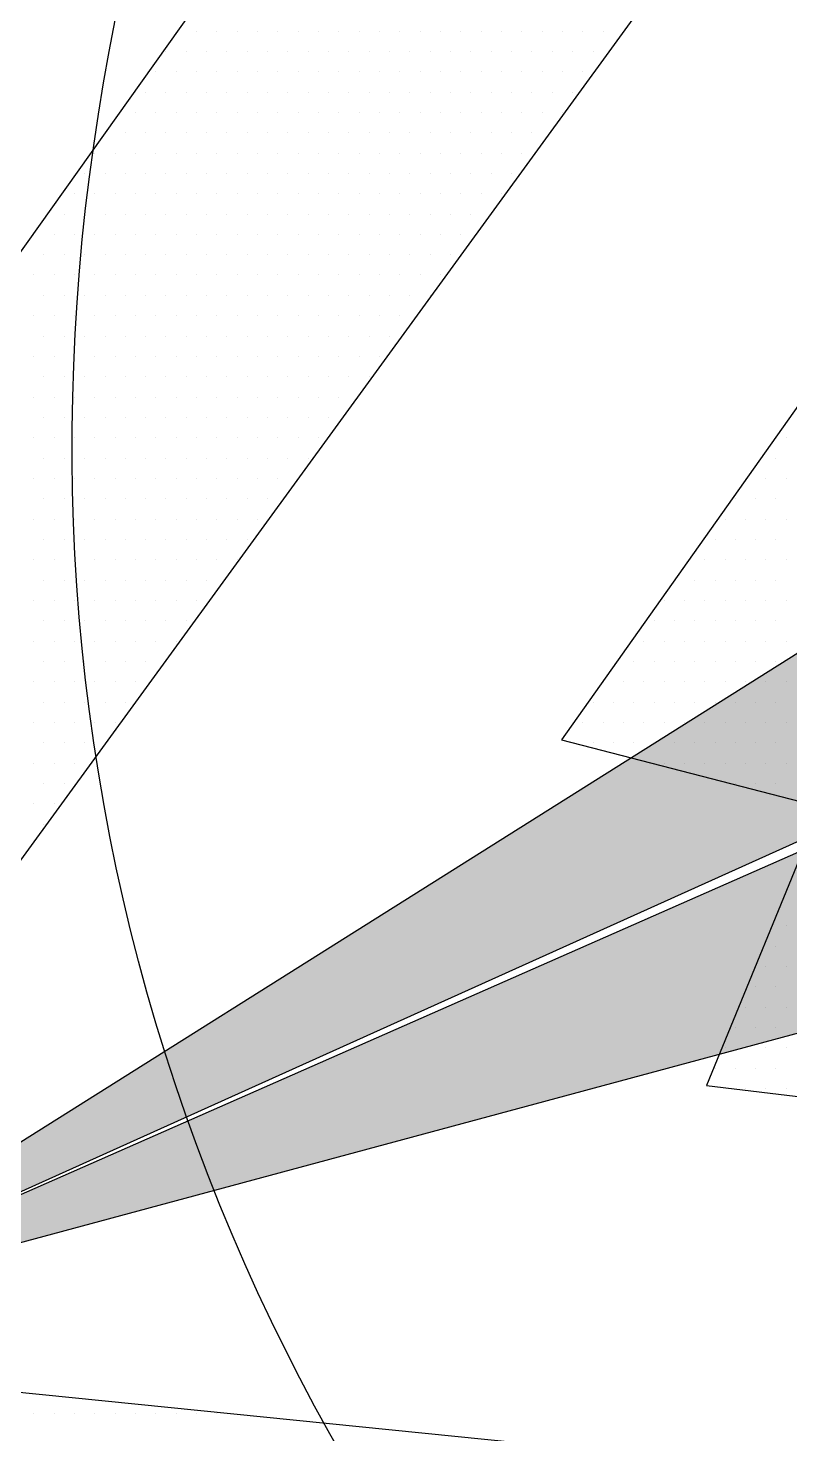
# Paper-space layout 'TOP_A1_00200_01-01-2017_MODELE' of a CAD drawing. Header units: metres. Extents: x 1274 to 2143, y 12 to 312.
# Drawn here: x 1527.444 to 1529.506, y 151.031 to 154.835 of the extents above; entities that cross this region are included whole.
import ezdxf

# ---------------------------------------------------------------- set-up
doc = ezdxf.new("R2010")
doc.units = ezdxf.units.M
doc.header["$LTSCALE"] = 2
doc.set_wipeout_variables(frame=1)
doc.linetypes.add('CACHEX2', pattern=[0.75, 0.5, -0.25])
for name, color, linetype in [('CARTOUCHE', 7, 'Continuous'), ('LOGO', 4, 'Continuous'), ('rosace', 7, 'Continuous')]:
    doc.layers.add(name, color=color, linetype=linetype)

# ---------------------------------------------------------------- blocks, each defined once
blk = doc.blocks.new('A$C715108E3')
at = {"layer": 'LOGO', "color": 131}
for p, q in [((-19.4636, -12.1388), (-19.4636, -12.1388)), ((-19.377, -12.1388), (-19.377, -12.1388)), ((-19.2852, -12.1388), (-19.2852, -12.1388)), ((-19.1939, -12.1388), (-19.1939, -12.1388)), ((-19.1019, -12.1388), (-19.1019, -12.1388)), ((-19.0099, -12.1388), (-19.0099, -12.1388)), ((-18.9186, -12.1388), (-18.9186, -12.1388)), ((-18.8268, -12.1388), (-18.8268, -12.1388)), ((-18.7349, -12.1388), (-18.7349, -12.1388)), ((-18.6429, -12.1388), (-18.6429, -12.1388)), ((-18.5517, -12.1388), (-18.5517, -12.1388)), ((-18.4598, -12.1388), (-18.4598, -12.1388)), ((-18.3678, -12.1388), (-18.3678, -12.1388)), ((-18.2765, -12.1388), (-18.2765, -12.1388)), ((-18.1847, -12.1388), (-18.1847, -12.1388)), ((-18.0929, -12.1388), (-18.0929, -12.1388)), ((-18.0014, -12.1388), (-18.0014, -12.1388)), ((-17.9096, -12.1388), (-17.9096, -12.1388)), ((-17.8176, -12.1388), (-17.8176, -12.1388)), ((-17.7263, -12.1388), (-17.7263, -12.1388)), ((-17.6341, -12.1388), (-17.6341, -12.1388)), ((-17.5422, -12.1388), (-17.5422, -12.1388)), ((-17.4504, -12.1388), (-17.4504, -12.1388)), ((-19.5288, -12.23), (-19.5288, -12.23)), ((-19.5146, -12.23), (-19.5146, -12.23)), ((-19.4228, -12.23), (-19.4228, -12.23)), ((-19.3317, -12.23), (-19.3317, -12.23)), ((-19.2397, -12.23), (-19.2397, -12.23)), ((-19.1476, -12.23), (-19.1476, -12.23)), ((-19.0564, -12.23), (-19.0564, -12.23)), ((-18.9643, -12.23), (-18.9643, -12.23)), ((-18.8725, -12.23), (-18.8725, -12.23)), ((-18.7811, -12.23), (-18.7811, -12.23)), ((-18.689, -12.23), (-18.689, -12.23)), ((-18.5974, -12.23), (-18.5974, -12.23)), ((-18.5054, -12.23), (-18.5054, -12.23)), ((-18.4141, -12.23), (-18.4141, -12.23)), ((-18.3221, -12.23), (-18.3221, -12.23)), ((-18.2301, -12.23), (-18.2301, -12.23)), ((-18.139, -12.23), (-18.139, -12.23)), ((-18.0468, -12.23), (-18.0468, -12.23)), ((-17.9549, -12.23), (-17.9549, -12.23)), ((-17.8639, -12.23), (-17.8639, -12.23)), ((-17.7718, -12.23), (-17.7718, -12.23)), ((-17.68, -12.23), (-17.68, -12.23)), ((-17.588, -12.23), (-17.588, -12.23)), ((-19.594, -12.3224), (-19.594, -12.3224)), ((-19.5605, -12.3224), (-19.5605, -12.3224)), ((-19.4689, -12.3224), (-19.4689, -12.3224)), ((-19.377, -12.3224), (-19.377, -12.3224)), ((-19.2852, -12.3224), (-19.2852, -12.3224)), ((-19.1939, -12.3224), (-19.1939, -12.3224)), ((-19.1019, -12.3224), (-19.1019, -12.3224)), ((-19.0099, -12.3224), (-19.0099, -12.3224)), ((-18.9186, -12.3224), (-18.9186, -12.3224)), ((-18.8268, -12.3224), (-18.8268, -12.3224)), ((-18.7349, -12.3224), (-18.7349, -12.3224)), ((-18.6429, -12.3224), (-18.6429, -12.3224)), ((-18.5517, -12.3224), (-18.5517, -12.3224)), ((-18.4598, -12.3224), (-18.4598, -12.3224)), ((-18.3678, -12.3224), (-18.3678, -12.3224)), ((-18.2765, -12.3224), (-18.2765, -12.3224)), ((-18.1847, -12.3224), (-18.1847, -12.3224)), ((-18.0929, -12.3224), (-18.0929, -12.3224)), ((-18.0014, -12.3224), (-18.0014, -12.3224)), ((-17.9096, -12.3224), (-17.9096, -12.3224)), ((-17.8176, -12.3224), (-17.8176, -12.3224)), ((-17.7263, -12.3224), (-17.7263, -12.3224)), ((-17.6341, -12.3224), (-17.6341, -12.3224)), ((-19.6593, -12.4139), (-19.6593, -12.4139)), ((-19.6068, -12.4139), (-19.6068, -12.4139)), ((-19.5146, -12.4139), (-19.5146, -12.4139)), ((-19.4228, -12.4139), (-19.4228, -12.4139)), ((-19.3317, -12.4139), (-19.3317, -12.4139)), ((-19.2397, -12.4139), (-19.2397, -12.4139)), ((-19.1476, -12.4139), (-19.1476, -12.4139)), ((-19.0564, -12.4139), (-19.0564, -12.4139)), ((-18.9643, -12.4139), (-18.9643, -12.4139)), ((-18.8725, -12.4139), (-18.8725, -12.4139)), ((-18.7811, -12.4139), (-18.7811, -12.4139)), ((-18.689, -12.4139), (-18.689, -12.4139)), ((-18.5974, -12.4139), (-18.5974, -12.4139)), ((-18.5054, -12.4139), (-18.5054, -12.4139)), ((-18.4141, -12.4139), (-18.4141, -12.4139)), ((-18.3221, -12.4139), (-18.3221, -12.4139)), ((-18.2301, -12.4139), (-18.2301, -12.4139)), ((-18.139, -12.4139), (-18.139, -12.4139)), ((-18.0468, -12.4139), (-18.0468, -12.4139)), ((-17.9549, -12.4139), (-17.9549, -12.4139)), ((-17.8639, -12.4139), (-17.8639, -12.4139)), ((-17.7718, -12.4139), (-17.7718, -12.4139)), ((-17.68, -12.4139), (-17.68, -12.4139)), ((-19.7245, -12.5053), (-19.7245, -12.5053)), ((-19.6525, -12.5053), (-19.6525, -12.5053)), ((-19.5605, -12.5053), (-19.5605, -12.5053)), ((-19.4689, -12.5053), (-19.4689, -12.5053)), ((-19.377, -12.5053), (-19.377, -12.5053)), ((-19.2852, -12.5053), (-19.2852, -12.5053)), ((-19.1939, -12.5053), (-19.1939, -12.5053)), ((-19.1019, -12.5053), (-19.1019, -12.5053)), ((-19.0099, -12.5053), (-19.0099, -12.5053)), ((-18.9186, -12.5053), (-18.9186, -12.5053)), ((-18.8268, -12.5053), (-18.8268, -12.5053)), ((-18.7349, -12.5053), (-18.7349, -12.5053)), ((-18.6429, -12.5053), (-18.6429, -12.5053)), ((-18.5517, -12.5053), (-18.5517, -12.5053)), ((-18.4598, -12.5053), (-18.4598, -12.5053)), ((-18.3678, -12.5053), (-18.3678, -12.5053)), ((-18.2765, -12.5053), (-18.2765, -12.5053)), ((-18.1847, -12.5053), (-18.1847, -12.5053)), ((-18.0929, -12.5053), (-18.0929, -12.5053)), ((-18.0014, -12.5053), (-18.0014, -12.5053)), ((-17.9096, -12.5053), (-17.9096, -12.5053)), ((-17.8176, -12.5053), (-17.8176, -12.5053)), ((-17.7263, -12.5053), (-17.7263, -12.5053)), ((-19.7897, -12.5977), (-19.7897, -12.5977)), ((-19.6979, -12.5977), (-19.6979, -12.5977)), ((-19.6068, -12.5977), (-19.6068, -12.5977)), ((-19.5146, -12.5977), (-19.5146, -12.5977)), ((-19.4228, -12.5977), (-19.4228, -12.5977)), ((-19.3317, -12.5977), (-19.3317, -12.5977)), ((-19.2397, -12.5977), (-19.2397, -12.5977)), ((-19.1476, -12.5977), (-19.1476, -12.5977)), ((-19.0564, -12.5977), (-19.0564, -12.5977)), ((-18.9643, -12.5977), (-18.9643, -12.5977)), ((-18.8725, -12.5977), (-18.8725, -12.5977)), ((-18.7811, -12.5977), (-18.7811, -12.5977)), ((-18.689, -12.5977), (-18.689, -12.5977)), ((-18.5974, -12.5977), (-18.5974, -12.5977)), ((-18.5054, -12.5977), (-18.5054, -12.5977)), ((-18.4141, -12.5977), (-18.4141, -12.5977)), ((-18.3221, -12.5977), (-18.3221, -12.5977)), ((-18.2301, -12.5977), (-18.2301, -12.5977)), ((-18.139, -12.5977), (-18.139, -12.5977)), ((-18.0468, -12.5977), (-18.0468, -12.5977)), ((-17.9549, -12.5977), (-17.9549, -12.5977)), ((-17.8639, -12.5977), (-17.8639, -12.5977)), ((-19.8551, -12.6892), (-19.8551, -12.6892)), ((-19.8354, -12.6892), (-19.8354, -12.6892)), ((-19.7444, -12.6892), (-19.7444, -12.6892)), ((-19.6525, -12.6892), (-19.6525, -12.6892)), ((-19.5605, -12.6892), (-19.5605, -12.6892)), ((-19.4689, -12.6892), (-19.4689, -12.6892)), ((-19.377, -12.6892), (-19.377, -12.6892)), ((-19.2852, -12.6892), (-19.2852, -12.6892)), ((-19.1939, -12.6892), (-19.1939, -12.6892)), ((-19.1019, -12.6892), (-19.1019, -12.6892)), ((-19.0099, -12.6892), (-19.0099, -12.6892)), ((-18.9186, -12.6892), (-18.9186, -12.6892)), ((-18.8268, -12.6892), (-18.8268, -12.6892)), ((-18.7349, -12.6892), (-18.7349, -12.6892)), ((-18.6429, -12.6892), (-18.6429, -12.6892)), ((-18.5517, -12.6892), (-18.5517, -12.6892)), ((-18.4598, -12.6892), (-18.4598, -12.6892)), ((-18.3678, -12.6892), (-18.3678, -12.6892)), ((-18.2765, -12.6892), (-18.2765, -12.6892)), ((-18.1847, -12.6892), (-18.1847, -12.6892)), ((-18.0929, -12.6892), (-18.0929, -12.6892)), ((-18.0014, -12.6892), (-18.0014, -12.6892)), ((-17.9096, -12.6892), (-17.9096, -12.6892)), ((-19.9205, -12.7805), (-19.9205, -12.7805)), ((-19.8817, -12.7805), (-19.8817, -12.7805)), ((-19.7897, -12.7805), (-19.7897, -12.7805)), ((-19.6979, -12.7805), (-19.6979, -12.7805)), ((-19.6068, -12.7805), (-19.6068, -12.7805)), ((-19.5146, -12.7805), (-19.5146, -12.7805)), ((-19.4228, -12.7805), (-19.4228, -12.7805)), ((-19.3317, -12.7805), (-19.3317, -12.7805)), ((-19.2397, -12.7805), (-19.2397, -12.7805)), ((-19.1476, -12.7805), (-19.1476, -12.7805)), ((-19.0564, -12.7805), (-19.0564, -12.7805)), ((-18.9643, -12.7805), (-18.9643, -12.7805)), ((-18.8725, -12.7805), (-18.8725, -12.7805)), ((-18.7811, -12.7805), (-18.7811, -12.7805)), ((-18.689, -12.7805), (-18.689, -12.7805)), ((-18.5974, -12.7805), (-18.5974, -12.7805)), ((-18.5054, -12.7805), (-18.5054, -12.7805)), ((-18.4141, -12.7805), (-18.4141, -12.7805)), ((-18.3221, -12.7805), (-18.3221, -12.7805)), ((-18.2301, -12.7805), (-18.2301, -12.7805)), ((-18.139, -12.7805), (-18.139, -12.7805)), ((-18.0468, -12.7805), (-18.0468, -12.7805)), ((-17.9549, -12.7805), (-17.9549, -12.7805)), ((-19.9856, -12.8729), (-19.9856, -12.8729)), ((-19.9275, -12.8729), (-19.9275, -12.8729)), ((-19.8354, -12.8729), (-19.8354, -12.8729)), ((-19.7444, -12.8729), (-19.7444, -12.8729)), ((-19.6525, -12.8729), (-19.6525, -12.8729)), ((-19.5605, -12.8729), (-19.5605, -12.8729)), ((-19.4689, -12.8729), (-19.4689, -12.8729)), ((-19.377, -12.8729), (-19.377, -12.8729)), ((-19.2852, -12.8729), (-19.2852, -12.8729)), ((-19.1939, -12.8729), (-19.1939, -12.8729)), ((-19.1019, -12.8729), (-19.1019, -12.8729)), ((-19.0099, -12.8729), (-19.0099, -12.8729)), ((-18.9186, -12.8729), (-18.9186, -12.8729)), ((-18.8268, -12.8729), (-18.8268, -12.8729)), ((-18.7349, -12.8729), (-18.7349, -12.8729)), ((-18.6429, -12.8729), (-18.6429, -12.8729)), ((-18.5517, -12.8729), (-18.5517, -12.8729)), ((-18.4598, -12.8729), (-18.4598, -12.8729)), ((-18.3678, -12.8729), (-18.3678, -12.8729)), ((-18.2765, -12.8729), (-18.2765, -12.8729)), ((-18.1847, -12.8729), (-18.1847, -12.8729)), ((-18.0929, -12.8729), (-18.0929, -12.8729)), ((-18.0014, -12.8729), (-18.0014, -12.8729)), ((-20.051, -12.9641), (-20.051, -12.9641)), ((-19.9737, -12.9641), (-19.9737, -12.9641)), ((-19.8817, -12.9641), (-19.8817, -12.9641)), ((-19.7897, -12.9641), (-19.7897, -12.9641)), ((-19.6979, -12.9641), (-19.6979, -12.9641)), ((-19.6068, -12.9641), (-19.6068, -12.9641)), ((-19.5146, -12.9641), (-19.5146, -12.9641)), ((-19.4228, -12.9641), (-19.4228, -12.9641)), ((-19.3317, -12.9641), (-19.3317, -12.9641)), ((-19.2397, -12.9641), (-19.2397, -12.9641)), ((-19.1476, -12.9641), (-19.1476, -12.9641)), ((-19.0564, -12.9641), (-19.0564, -12.9641)), ((-18.9643, -12.9641), (-18.9643, -12.9641)), ((-18.8725, -12.9641), (-18.8725, -12.9641)), ((-18.7811, -12.9641), (-18.7811, -12.9641)), ((-18.689, -12.9641), (-18.689, -12.9641)), ((-18.5974, -12.9641), (-18.5974, -12.9641)), ((-18.5054, -12.9641), (-18.5054, -12.9641)), ((-18.4141, -12.9641), (-18.4141, -12.9641)), ((-18.3221, -12.9641), (-18.3221, -12.9641)), ((-18.2301, -12.9641), (-18.2301, -12.9641)), ((-18.139, -12.9641), (-18.139, -12.9641)), ((-20.1166, -13.0556), (-20.1166, -13.0556)), ((-20.1113, -13.0556), (-20.1113, -13.0556)), ((-20.0195, -13.0556), (-20.0195, -13.0556)), ((-19.9275, -13.0556), (-19.9275, -13.0556)), ((-19.8354, -13.0556), (-19.8354, -13.0556)), ((-19.7444, -13.0556), (-19.7444, -13.0556)), ((-19.6525, -13.0556), (-19.6525, -13.0556)), ((-19.5605, -13.0556), (-19.5605, -13.0556)), ((-19.4689, -13.0556), (-19.4689, -13.0556)), ((-19.377, -13.0556), (-19.377, -13.0556)), ((-19.2852, -13.0556), (-19.2852, -13.0556)), ((-19.1939, -13.0556), (-19.1939, -13.0556)), ((-19.1019, -13.0556), (-19.1019, -13.0556)), ((-19.0099, -13.0556), (-19.0099, -13.0556)), ((-18.9186, -13.0556), (-18.9186, -13.0556)), ((-18.8268, -13.0556), (-18.8268, -13.0556)), ((-18.7349, -13.0556), (-18.7349, -13.0556)), ((-18.6429, -13.0556), (-18.6429, -13.0556)), ((-18.5517, -13.0556), (-18.5517, -13.0556)), ((-18.4598, -13.0556), (-18.4598, -13.0556)), ((-18.3678, -13.0556), (-18.3678, -13.0556)), ((-18.2765, -13.0556), (-18.2765, -13.0556)), ((-18.1847, -13.0556), (-18.1847, -13.0556)), ((-20.065, -13.148), (-20.065, -13.148)), ((-19.9737, -13.148), (-19.9737, -13.148)), ((-19.8817, -13.148), (-19.8817, -13.148)), ((-19.7897, -13.148), (-19.7897, -13.148)), ((-19.6979, -13.148), (-19.6979, -13.148)), ((-19.6068, -13.148), (-19.6068, -13.148)), ((-19.5146, -13.148), (-19.5146, -13.148)), ((-19.4228, -13.148), (-19.4228, -13.148)), ((-19.3317, -13.148), (-19.3317, -13.148)), ((-19.2397, -13.148), (-19.2397, -13.148)), ((-19.1476, -13.148), (-19.1476, -13.148)), ((-19.0564, -13.148), (-19.0564, -13.148)), ((-18.9643, -13.148), (-18.9643, -13.148)), ((-18.8725, -13.148), (-18.8725, -13.148)), ((-18.7811, -13.148), (-18.7811, -13.148)), ((-18.689, -13.148), (-18.689, -13.148)), ((-18.5974, -13.148), (-18.5974, -13.148)), ((-18.5054, -13.148), (-18.5054, -13.148)), ((-18.4141, -13.148), (-18.4141, -13.148)), ((-18.3221, -13.148), (-18.3221, -13.148)), ((-18.2301, -13.148), (-18.2301, -13.148)), ((-20.1113, -13.2392), (-20.1113, -13.2392)), ((-20.0195, -13.2392), (-20.0195, -13.2392)), ((-19.9275, -13.2392), (-19.9275, -13.2392)), ((-19.8354, -13.2392), (-19.8354, -13.2392)), ((-19.7444, -13.2392), (-19.7444, -13.2392)), ((-19.6525, -13.2392), (-19.6525, -13.2392)), ((-19.5605, -13.2392), (-19.5605, -13.2392)), ((-19.4689, -13.2392), (-19.4689, -13.2392)), ((-19.377, -13.2392), (-19.377, -13.2392)), ((-19.2852, -13.2392), (-19.2852, -13.2392)), ((-19.1939, -13.2392), (-19.1939, -13.2392)), ((-19.1019, -13.2392), (-19.1019, -13.2392)), ((-19.0099, -13.2392), (-19.0099, -13.2392)), ((-18.9186, -13.2392), (-18.9186, -13.2392)), ((-18.8268, -13.2392), (-18.8268, -13.2392)), ((-18.7349, -13.2392), (-18.7349, -13.2392)), ((-18.6429, -13.2392), (-18.6429, -13.2392)), ((-18.5517, -13.2392), (-18.5517, -13.2392)), ((-18.4598, -13.2392), (-18.4598, -13.2392)), ((-18.3678, -13.2392), (-18.3678, -13.2392)), ((-18.2765, -13.2392), (-18.2765, -13.2392)), ((-20.065, -13.3309), (-20.065, -13.3309)), ((-19.9737, -13.3309), (-19.9737, -13.3309)), ((-19.8817, -13.3309), (-19.8817, -13.3309)), ((-19.7897, -13.3309), (-19.7897, -13.3309)), ((-19.6979, -13.3309), (-19.6979, -13.3309)), ((-19.6068, -13.3309), (-19.6068, -13.3309)), ((-19.5146, -13.3309), (-19.5146, -13.3309)), ((-19.4228, -13.3309), (-19.4228, -13.3309)), ((-19.3317, -13.3309), (-19.3317, -13.3309)), ((-19.2397, -13.3309), (-19.2397, -13.3309)), ((-19.1476, -13.3309), (-19.1476, -13.3309)), ((-19.0564, -13.3309), (-19.0564, -13.3309)), ((-18.9643, -13.3309), (-18.9643, -13.3309)), ((-18.8725, -13.3309), (-18.8725, -13.3309)), ((-18.7811, -13.3309), (-18.7811, -13.3309)), ((-18.689, -13.3309), (-18.689, -13.3309)), ((-18.5974, -13.3309), (-18.5974, -13.3309)), ((-18.5054, -13.3309), (-18.5054, -13.3309)), ((-18.4141, -13.3309), (-18.4141, -13.3309)), ((-18.3221, -13.3309), (-18.3221, -13.3309)), ((-20.1113, -13.4233), (-20.1113, -13.4233)), ((-20.0195, -13.4233), (-20.0195, -13.4233)), ((-19.9275, -13.4233), (-19.9275, -13.4233)), ((-19.8354, -13.4233), (-19.8354, -13.4233)), ((-19.7444, -13.4233), (-19.7444, -13.4233)), ((-19.6525, -13.4233), (-19.6525, -13.4233)), ((-19.5605, -13.4233), (-19.5605, -13.4233)), ((-19.4689, -13.4233), (-19.4689, -13.4233)), ((-19.377, -13.4233), (-19.377, -13.4233)), ((-19.2852, -13.4233), (-19.2852, -13.4233)), ((-19.1939, -13.4233), (-19.1939, -13.4233)), ((-19.1019, -13.4233), (-19.1019, -13.4233)), ((-19.0099, -13.4233), (-19.0099, -13.4233)), ((-18.9186, -13.4233), (-18.9186, -13.4233)), ((-18.8268, -13.4233), (-18.8268, -13.4233)), ((-18.7349, -13.4233), (-18.7349, -13.4233)), ((-18.6429, -13.4233), (-18.6429, -13.4233)), ((-18.5517, -13.4233), (-18.5517, -13.4233)), ((-18.4598, -13.4233), (-18.4598, -13.4233)), ((-20.065, -13.5147), (-20.065, -13.5147)), ((-19.9737, -13.5147), (-19.9737, -13.5147)), ((-19.8817, -13.5147), (-19.8817, -13.5147)), ((-19.7897, -13.5147), (-19.7897, -13.5147)), ((-19.6979, -13.5147), (-19.6979, -13.5147)), ((-19.6068, -13.5147), (-19.6068, -13.5147)), ((-19.5146, -13.5147), (-19.5146, -13.5147)), ((-19.4228, -13.5147), (-19.4228, -13.5147)), ((-19.3317, -13.5147), (-19.3317, -13.5147)), ((-19.2397, -13.5147), (-19.2397, -13.5147)), ((-19.1476, -13.5147), (-19.1476, -13.5147)), ((-19.0564, -13.5147), (-19.0564, -13.5147)), ((-18.9643, -13.5147), (-18.9643, -13.5147)), ((-18.8725, -13.5147), (-18.8725, -13.5147)), ((-18.7811, -13.5147), (-18.7811, -13.5147)), ((-18.689, -13.5147), (-18.689, -13.5147)), ((-18.5974, -13.5147), (-18.5974, -13.5147)), ((-18.5054, -13.5147), (-18.5054, -13.5147)), ((-20.1113, -13.6058), (-20.1113, -13.6058)), ((-20.0195, -13.6058), (-20.0195, -13.6058)), ((-19.9275, -13.6058), (-19.9275, -13.6058)), ((-19.8354, -13.6058), (-19.8354, -13.6058)), ((-19.7444, -13.6058), (-19.7444, -13.6058)), ((-19.6525, -13.6058), (-19.6525, -13.6058)), ((-19.5605, -13.6058), (-19.5605, -13.6058)), ((-19.4689, -13.6058), (-19.4689, -13.6058)), ((-19.377, -13.6058), (-19.377, -13.6058)), ((-19.2852, -13.6058), (-19.2852, -13.6058)), ((-19.1939, -13.6058), (-19.1939, -13.6058)), ((-19.1019, -13.6058), (-19.1019, -13.6058)), ((-19.0099, -13.6058), (-19.0099, -13.6058)), ((-18.9186, -13.6058), (-18.9186, -13.6058)), ((-18.8268, -13.6058), (-18.8268, -13.6058)), ((-18.7349, -13.6058), (-18.7349, -13.6058)), ((-18.6429, -13.6058), (-18.6429, -13.6058)), ((-18.5517, -13.6058), (-18.5517, -13.6058)), ((-20.065, -13.6986), (-20.065, -13.6986)), ((-19.9737, -13.6986), (-19.9737, -13.6986)), ((-19.8817, -13.6986), (-19.8817, -13.6986)), ((-19.7897, -13.6986), (-19.7897, -13.6986)), ((-19.6979, -13.6986), (-19.6979, -13.6986)), ((-19.6068, -13.6986), (-19.6068, -13.6986)), ((-19.5146, -13.6986), (-19.5146, -13.6986)), ((-19.4228, -13.6986), (-19.4228, -13.6986)), ((-19.3317, -13.6986), (-19.3317, -13.6986)), ((-19.2397, -13.6986), (-19.2397, -13.6986)), ((-19.1476, -13.6986), (-19.1476, -13.6986)), ((-19.0564, -13.6986), (-19.0564, -13.6986)), ((-18.9643, -13.6986), (-18.9643, -13.6986)), ((-18.8725, -13.6986), (-18.8725, -13.6986)), ((-18.7811, -13.6986), (-18.7811, -13.6986)), ((-18.689, -13.6986), (-18.689, -13.6986)), ((-18.5974, -13.6986), (-18.5974, -13.6986)), ((-20.1113, -13.7897), (-20.1113, -13.7897)), ((-20.0195, -13.7897), (-20.0195, -13.7897)), ((-19.9275, -13.7897), (-19.9275, -13.7897)), ((-19.8354, -13.7897), (-19.8354, -13.7897)), ((-19.7444, -13.7897), (-19.7444, -13.7897)), ((-19.6525, -13.7897), (-19.6525, -13.7897)), ((-19.5605, -13.7897), (-19.5605, -13.7897)), ((-19.4689, -13.7897), (-19.4689, -13.7897)), ((-19.377, -13.7897), (-19.377, -13.7897)), ((-19.2852, -13.7897), (-19.2852, -13.7897)), ((-19.1939, -13.7897), (-19.1939, -13.7897)), ((-19.1019, -13.7897), (-19.1019, -13.7897)), ((-19.0099, -13.7897), (-19.0099, -13.7897)), ((-18.9186, -13.7897), (-18.9186, -13.7897)), ((-18.8268, -13.7897), (-18.8268, -13.7897)), ((-18.7349, -13.7897), (-18.7349, -13.7897)), ((-20.065, -13.8809), (-20.065, -13.8809)), ((-19.9737, -13.8809), (-19.9737, -13.8809)), ((-19.8817, -13.8809), (-19.8817, -13.8809)), ((-19.7897, -13.8809), (-19.7897, -13.8809)), ((-19.6979, -13.8809), (-19.6979, -13.8809)), ((-19.6068, -13.8809), (-19.6068, -13.8809)), ((-19.5146, -13.8809), (-19.5146, -13.8809)), ((-19.4228, -13.8809), (-19.4228, -13.8809)), ((-19.3317, -13.8809), (-19.3317, -13.8809)), ((-19.2397, -13.8809), (-19.2397, -13.8809)), ((-19.1476, -13.8809), (-19.1476, -13.8809)), ((-19.0564, -13.8809), (-19.0564, -13.8809)), ((-18.9643, -13.8809), (-18.9643, -13.8809)), ((-18.8725, -13.8809), (-18.8725, -13.8809)), ((-18.7811, -13.8809), (-18.7811, -13.8809)), ((-16.7004, -13.8809), (-16.7004, -13.8809)), ((-20.1113, -13.9735), (-20.1113, -13.9735)), ((-20.0195, -13.9735), (-20.0195, -13.9735)), ((-19.9275, -13.9735), (-19.9275, -13.9735)), ((-19.8354, -13.9735), (-19.8354, -13.9735)), ((-19.7444, -13.9735), (-19.7444, -13.9735)), ((-19.6525, -13.9735), (-19.6525, -13.9735)), ((-19.5605, -13.9735), (-19.5605, -13.9735)), ((-19.4689, -13.9735), (-19.4689, -13.9735)), ((-19.377, -13.9735), (-19.377, -13.9735)), ((-19.2852, -13.9735), (-19.2852, -13.9735)), ((-19.1939, -13.9735), (-19.1939, -13.9735)), ((-19.1019, -13.9735), (-19.1019, -13.9735)), ((-19.0099, -13.9735), (-19.0099, -13.9735)), ((-18.9186, -13.9735), (-18.9186, -13.9735)), ((-18.8268, -13.9735), (-18.8268, -13.9735)), ((-16.7658, -13.9735), (-16.7658, -13.9735)), ((-16.7169, -13.9735), (-16.7169, -13.9735)), ((-20.065, -14.065), (-20.065, -14.065)), ((-19.9737, -14.065), (-19.9737, -14.065)), ((-19.8817, -14.065), (-19.8817, -14.065)), ((-19.7897, -14.065), (-19.7897, -14.065)), ((-19.6979, -14.065), (-19.6979, -14.065)), ((-19.6068, -14.065), (-19.6068, -14.065)), ((-19.5146, -14.065), (-19.5146, -14.065)), ((-19.4228, -14.065), (-19.4228, -14.065)), ((-19.3317, -14.065), (-19.3317, -14.065)), ((-19.2397, -14.065), (-19.2397, -14.065)), ((-19.1476, -14.065), (-19.1476, -14.065)), ((-19.0564, -14.065), (-19.0564, -14.065)), ((-18.9643, -14.065), (-18.9643, -14.065)), ((-18.8725, -14.065), (-18.8725, -14.065)), ((-16.8306, -14.0648), (-16.8306, -14.0648)), ((-16.7626, -14.0648), (-16.7626, -14.0648)), ((-20.1113, -14.1574), (-20.1113, -14.1574)), ((-20.0195, -14.1574), (-20.0195, -14.1574)), ((-19.9275, -14.1574), (-19.9275, -14.1574)), ((-19.8354, -14.1574), (-19.8354, -14.1574)), ((-19.7444, -14.1574), (-19.7444, -14.1574)), ((-19.6525, -14.1574), (-19.6525, -14.1574)), ((-19.5605, -14.1574), (-19.5605, -14.1574)), ((-19.4689, -14.1574), (-19.4689, -14.1574)), ((-19.377, -14.1574), (-19.377, -14.1574)), ((-19.2852, -14.1574), (-19.2852, -14.1574)), ((-19.1939, -14.1574), (-19.1939, -14.1574)), ((-19.1019, -14.1574), (-19.1019, -14.1574)), ((-19.0099, -14.1574), (-19.0099, -14.1574)), ((-18.9186, -14.1574), (-18.9186, -14.1574)), ((-16.8957, -14.1574), (-16.8957, -14.1574)), ((-16.8087, -14.1574), (-16.8087, -14.1574)), ((-16.7169, -14.1574), (-16.7169, -14.1574)), ((-20.065, -14.2488), (-20.065, -14.2488)), ((-19.9737, -14.2488), (-19.9737, -14.2488)), ((-19.8817, -14.2488), (-19.8817, -14.2488)), ((-19.7897, -14.2488), (-19.7897, -14.2488)), ((-19.6979, -14.2488), (-19.6979, -14.2488)), ((-19.6068, -14.2488), (-19.6068, -14.2488)), ((-19.5146, -14.2488), (-19.5146, -14.2488)), ((-19.4228, -14.2488), (-19.4228, -14.2488)), ((-19.3317, -14.2488), (-19.3317, -14.2488)), ((-19.2397, -14.2488), (-19.2397, -14.2488)), ((-19.1476, -14.2488), (-19.1476, -14.2488)), ((-19.0564, -14.2488), (-19.0564, -14.2488)), ((-16.9605, -14.2488), (-16.9605, -14.2488)), ((-16.9463, -14.2488), (-16.9463, -14.2488)), ((-16.8544, -14.2488), (-16.8544, -14.2488)), ((-16.7626, -14.2488), (-16.7626, -14.2488)), ((-20.1113, -14.3401), (-20.1113, -14.3401)), ((-20.0195, -14.3401), (-20.0195, -14.3401)), ((-19.9275, -14.3401), (-19.9275, -14.3401)), ((-19.8354, -14.3401), (-19.8354, -14.3401)), ((-19.7444, -14.3401), (-19.7444, -14.3401)), ((-19.6525, -14.3401), (-19.6525, -14.3401)), ((-19.5605, -14.3401), (-19.5605, -14.3401)), ((-19.4689, -14.3401), (-19.4689, -14.3401)), ((-19.377, -14.3401), (-19.377, -14.3401)), ((-19.2852, -14.3401), (-19.2852, -14.3401)), ((-19.1939, -14.3401), (-19.1939, -14.3401)), ((-19.1019, -14.3401), (-19.1019, -14.3401)), ((-17.0254, -14.3401), (-17.0254, -14.3401)), ((-16.992, -14.3401), (-16.992, -14.3401)), ((-16.9002, -14.3401), (-16.9002, -14.3401)), ((-16.8087, -14.3401), (-16.8087, -14.3401)), ((-16.7169, -14.3401), (-16.7169, -14.3401)), ((-20.065, -14.4325), (-20.065, -14.4325)), ((-19.9737, -14.4325), (-19.9737, -14.4325)), ((-19.8817, -14.4325), (-19.8817, -14.4325)), ((-19.7897, -14.4325), (-19.7897, -14.4325)), ((-19.6979, -14.4325), (-19.6979, -14.4325)), ((-19.6068, -14.4325), (-19.6068, -14.4325)), ((-19.5146, -14.4325), (-19.5146, -14.4325)), ((-19.4228, -14.4325), (-19.4228, -14.4325)), ((-19.3317, -14.4325), (-19.3317, -14.4325)), ((-19.2397, -14.4325), (-19.2397, -14.4325)), ((-19.1476, -14.4325), (-19.1476, -14.4325)), ((-17.0906, -14.4325), (-17.0906, -14.4325)), ((-17.0377, -14.4325), (-17.0377, -14.4325)), ((-16.9463, -14.4325), (-16.9463, -14.4325)), ((-16.8544, -14.4325), (-16.8544, -14.4325)), ((-16.7626, -14.4325), (-16.7626, -14.4325)), ((-20.1113, -14.5238), (-20.1113, -14.5238)), ((-20.0195, -14.5238), (-20.0195, -14.5238)), ((-19.9275, -14.5238), (-19.9275, -14.5238)), ((-19.8354, -14.5238), (-19.8354, -14.5238)), ((-19.7444, -14.5238), (-19.7444, -14.5238)), ((-19.6525, -14.5238), (-19.6525, -14.5238)), ((-19.5605, -14.5238), (-19.5605, -14.5238)), ((-19.4689, -14.5238), (-19.4689, -14.5238)), ((-19.377, -14.5238), (-19.377, -14.5238)), ((-19.2852, -14.5238), (-19.2852, -14.5238)), ((-19.1939, -14.5238), (-19.1939, -14.5238)), ((-17.1551, -14.5238), (-17.1551, -14.5238)), ((-17.0838, -14.5238), (-17.0838, -14.5238)), ((-16.992, -14.5238), (-16.992, -14.5238)), ((-16.9002, -14.5238), (-16.9002, -14.5238)), ((-16.8087, -14.5238), (-16.8087, -14.5238)), ((-16.7169, -14.5238), (-16.7169, -14.5238)), ((-20.065, -14.6152), (-20.065, -14.6152)), ((-19.9737, -14.6152), (-19.9737, -14.6152)), ((-19.8817, -14.6152), (-19.8817, -14.6152)), ((-19.7897, -14.6152), (-19.7897, -14.6152)), ((-19.6979, -14.6152), (-19.6979, -14.6152)), ((-19.6068, -14.6152), (-19.6068, -14.6152)), ((-19.5146, -14.6152), (-19.5146, -14.6152)), ((-19.4228, -14.6152), (-19.4228, -14.6152)), ((-19.3317, -14.6152), (-19.3317, -14.6152)), ((-17.2199, -14.6152), (-17.2199, -14.6152)), ((-17.1296, -14.6152), (-17.1296, -14.6152)), ((-17.0377, -14.6152), (-17.0377, -14.6152)), ((-16.9463, -14.6152), (-16.9463, -14.6152)), ((-16.8544, -14.6152), (-16.8544, -14.6152)), ((-16.7626, -14.6152), (-16.7626, -14.6152)), ((-20.1113, -14.7076), (-20.1113, -14.7076)), ((-20.0195, -14.7076), (-20.0195, -14.7076)), ((-19.9275, -14.7076), (-19.9275, -14.7076)), ((-19.8354, -14.7076), (-19.8354, -14.7076)), ((-19.7444, -14.7076), (-19.7444, -14.7076)), ((-19.6525, -14.7076), (-19.6525, -14.7076)), ((-19.5605, -14.7076), (-19.5605, -14.7076)), ((-19.4689, -14.7076), (-19.4689, -14.7076)), ((-19.377, -14.7076), (-19.377, -14.7076)), ((-17.2851, -14.7076), (-17.2851, -14.7076)), ((-17.2671, -14.7076), (-17.2671, -14.7076)), ((-17.1753, -14.7076), (-17.1753, -14.7076)), ((-17.0838, -14.7076), (-17.0838, -14.7076)), ((-16.992, -14.7076), (-16.992, -14.7076)), ((-16.9002, -14.7076), (-16.9002, -14.7076)), ((-16.8087, -14.7076), (-16.8087, -14.7076)), ((-16.7169, -14.7076), (-16.7169, -14.7076)), ((-20.065, -14.7991), (-20.065, -14.7991)), ((-19.9737, -14.7991), (-19.9737, -14.7991)), ((-19.8817, -14.7991), (-19.8817, -14.7991)), ((-19.7897, -14.7991), (-19.7897, -14.7991)), ((-19.6979, -14.7991), (-19.6979, -14.7991)), ((-19.6068, -14.7991), (-19.6068, -14.7991)), ((-19.5146, -14.7991), (-19.5146, -14.7991)), ((-19.4228, -14.7991), (-19.4228, -14.7991)), ((-17.35, -14.7991), (-17.35, -14.7991)), ((-17.3129, -14.7991), (-17.3129, -14.7991)), ((-17.2214, -14.7991), (-17.2214, -14.7991)), ((-17.1296, -14.7991), (-17.1296, -14.7991)), ((-17.0377, -14.7991), (-17.0377, -14.7991)), ((-16.9463, -14.7991), (-16.9463, -14.7991)), ((-16.8544, -14.7991), (-16.8544, -14.7991)), ((-16.7626, -14.7991), (-16.7626, -14.7991)), ((-20.1113, -14.8905), (-20.1113, -14.8905)), ((-20.0195, -14.8905), (-20.0195, -14.8905)), ((-19.9275, -14.8905), (-19.9275, -14.8905)), ((-19.8354, -14.8905), (-19.8354, -14.8905)), ((-19.7444, -14.8905), (-19.7444, -14.8905)), ((-19.6525, -14.8905), (-19.6525, -14.8905)), ((-19.5605, -14.8905), (-19.5605, -14.8905)), ((-19.4689, -14.8905), (-19.4689, -14.8905)), ((-17.415, -14.8905), (-17.415, -14.8905)), ((-17.359, -14.8905), (-17.359, -14.8905)), ((-17.2671, -14.8905), (-17.2671, -14.8905)), ((-17.1753, -14.8905), (-17.1753, -14.8905)), ((-17.0838, -14.8905), (-17.0838, -14.8905)), ((-16.992, -14.8905), (-16.992, -14.8905)), ((-16.9002, -14.8905), (-16.9002, -14.8905)), ((-16.8087, -14.8905), (-16.8087, -14.8905)), ((-16.7169, -14.8905), (-16.7169, -14.8905)), ((-20.065, -14.9827), (-20.065, -14.9827)), ((-19.9737, -14.9827), (-19.9737, -14.9827)), ((-19.8817, -14.9827), (-19.8817, -14.9827)), ((-19.7897, -14.9827), (-19.7897, -14.9827)), ((-19.6979, -14.9827), (-19.6979, -14.9827)), ((-19.6068, -14.9827), (-19.6068, -14.9827)), ((-17.4797, -14.9827), (-17.4797, -14.9827)), ((-17.4049, -14.9827), (-17.4049, -14.9827)), ((-17.3129, -14.9827), (-17.3129, -14.9827)), ((-17.2214, -14.9827), (-17.2214, -14.9827)), ((-17.1296, -14.9827), (-17.1296, -14.9827)), ((-17.0377, -14.9827), (-17.0377, -14.9827)), ((-16.9463, -14.9827), (-16.9463, -14.9827)), ((-16.8544, -14.9827), (-16.8544, -14.9827)), ((-16.7626, -14.9827), (-16.7626, -14.9827)), ((-20.1113, -15.0742), (-20.1113, -15.0742)), ((-20.0195, -15.0742), (-20.0195, -15.0742)), ((-19.9275, -15.0742), (-19.9275, -15.0742)), ((-19.8354, -15.0742), (-19.8354, -15.0742)), ((-19.7444, -15.0742), (-19.7444, -15.0742)), ((-19.6525, -15.0742), (-19.6525, -15.0742)), ((-17.5445, -15.0742), (-17.5445, -15.0742)), ((-17.5424, -15.0742), (-17.5424, -15.0742)), ((-17.4504, -15.0742), (-17.4504, -15.0742)), ((-17.359, -15.0742), (-17.359, -15.0742)), ((-17.2671, -15.0742), (-17.2671, -15.0742)), ((-17.1753, -15.0742), (-17.1753, -15.0742)), ((-17.0838, -15.0742), (-17.0838, -15.0742)), ((-16.992, -15.0742), (-16.992, -15.0742)), ((-16.9002, -15.0742), (-16.9002, -15.0742)), ((-16.8087, -15.0742), (-16.8087, -15.0742)), ((-16.7169, -15.0742), (-16.7169, -15.0742)), ((-20.065, -15.1655), (-20.065, -15.1655)), ((-19.9737, -15.1655), (-19.9737, -15.1655)), ((-19.8817, -15.1655), (-19.8817, -15.1655)), ((-19.7897, -15.1655), (-19.7897, -15.1655)), ((-19.6979, -15.1655), (-19.6979, -15.1655)), ((-17.6097, -15.1655), (-17.6097, -15.1655)), ((-17.588, -15.1655), (-17.588, -15.1655)), ((-17.4965, -15.1655), (-17.4965, -15.1655)), ((-17.4049, -15.1655), (-17.4049, -15.1655)), ((-17.3129, -15.1655), (-17.3129, -15.1655)), ((-17.2214, -15.1655), (-17.2214, -15.1655)), ((-17.1296, -15.1655), (-17.1296, -15.1655)), ((-17.0377, -15.1655), (-17.0377, -15.1655)), ((-16.9463, -15.1655), (-16.9463, -15.1655)), ((-16.8544, -15.1655), (-16.8544, -15.1655)), ((-16.7626, -15.1655), (-16.7626, -15.1655)), ((-20.1113, -15.2579), (-20.1113, -15.2579)), ((-20.0195, -15.2579), (-20.0195, -15.2579)), ((-19.9275, -15.2579), (-19.9275, -15.2579)), ((-19.8354, -15.2579), (-19.8354, -15.2579)), ((-19.7444, -15.2579), (-19.7444, -15.2579)), ((-17.6746, -15.2579), (-17.6746, -15.2579)), ((-17.6341, -15.2579), (-17.6341, -15.2579)), ((-17.5424, -15.2579), (-17.5424, -15.2579)), ((-17.4504, -15.2579), (-17.4504, -15.2579)), ((-17.359, -15.2579), (-17.359, -15.2579)), ((-17.2671, -15.2579), (-17.2671, -15.2579)), ((-17.1753, -15.2579), (-17.1753, -15.2579)), ((-17.0838, -15.2579), (-17.0838, -15.2579)), ((-16.992, -15.2579), (-16.992, -15.2579)), ((-16.9002, -15.2579), (-16.9002, -15.2579)), ((-16.8087, -15.2579), (-16.8087, -15.2579)), ((-16.7169, -15.2579), (-16.7169, -15.2579)), ((-20.065, -15.3493), (-20.065, -15.3493)), ((-19.9737, -15.3493), (-19.9737, -15.3493)), ((-19.8817, -15.3493), (-19.8817, -15.3493)), ((-19.7897, -15.3493), (-19.7897, -15.3493)), ((-17.6783, -15.3493), (-17.6783, -15.3493)), ((-17.588, -15.3493), (-17.588, -15.3493)), ((-17.4965, -15.3493), (-17.4965, -15.3493)), ((-17.4049, -15.3493), (-17.4049, -15.3493)), ((-17.3129, -15.3493), (-17.3129, -15.3493)), ((-17.2214, -15.3493), (-17.2214, -15.3493)), ((-17.1296, -15.3493), (-17.1296, -15.3493)), ((-17.0377, -15.3493), (-17.0377, -15.3493)), ((-16.9463, -15.3493), (-16.9463, -15.3493)), ((-16.8544, -15.3493), (-16.8544, -15.3493)), ((-16.7626, -15.3493), (-16.7626, -15.3493)), ((-20.1113, -15.4406), (-20.1113, -15.4406)), ((-20.0195, -15.4406), (-20.0195, -15.4406)), ((-19.9275, -15.4406), (-19.9275, -15.4406)), ((-17.3226, -15.4406), (-17.3226, -15.4406)), ((-17.2671, -15.4406), (-17.2671, -15.4406)), ((-17.1753, -15.4406), (-17.1753, -15.4406)), ((-17.0838, -15.4406), (-17.0838, -15.4406)), ((-16.992, -15.4406), (-16.992, -15.4406)), ((-16.9002, -15.4406), (-16.9002, -15.4406)), ((-16.8087, -15.4406), (-16.8087, -15.4406)), ((-16.7169, -15.4406), (-16.7169, -15.4406)), ((-20.065, -15.5332), (-20.065, -15.5332)), ((-19.9737, -15.5332), (-19.9737, -15.5332)), ((-16.9669, -15.5332), (-16.9669, -15.5332)), ((-16.9463, -15.5332), (-16.9463, -15.5332)), ((-16.8544, -15.5332), (-16.8544, -15.5332)), ((-16.7626, -15.5332), (-16.7626, -15.5332)), ((-20.1113, -15.6246), (-20.1113, -15.6246)), ((-20.0195, -15.6246), (-20.0195, -15.6246)), ((-20.065, -15.7159), (-20.065, -15.7159)), ((-16.7056, -15.991), (-16.7056, -15.991)), ((-16.7429, -16.0834), (-16.7429, -16.0834)), ((-16.781, -16.1747), (-16.781, -16.1747)), ((-16.7169, -16.1747), (-16.7169, -16.1747)), ((-16.8185, -16.2673), (-16.8185, -16.2673)), ((-16.7626, -16.2673), (-16.7626, -16.2673)), ((-16.8559, -16.3587), (-16.8559, -16.3587)), ((-16.8087, -16.3587), (-16.8087, -16.3587)), ((-16.7169, -16.3587), (-16.7169, -16.3587)), ((-16.8936, -16.45), (-16.8936, -16.45)), ((-16.8544, -16.45), (-16.8544, -16.45)), ((-16.7626, -16.45), (-16.7626, -16.45)), ((-16.9313, -16.5424), (-16.9313, -16.5424)), ((-16.9002, -16.5424), (-16.9002, -16.5424)), ((-16.8087, -16.5424), (-16.8087, -16.5424)), ((-16.7169, -16.5424), (-16.7169, -16.5424)), ((-16.9691, -16.6339), (-16.9691, -16.6339)), ((-16.9463, -16.6339), (-16.9463, -16.6339)), ((-16.8544, -16.6339), (-16.8544, -16.6339)), ((-16.7626, -16.6339), (-16.7626, -16.6339)), ((-17.0068, -16.7251), (-17.0068, -16.7251)), ((-16.992, -16.7251), (-16.992, -16.7251)), ((-16.9002, -16.7251), (-16.9002, -16.7251)), ((-16.8087, -16.7251), (-16.8087, -16.7251)), ((-16.7169, -16.7251), (-16.7169, -16.7251)), ((-17.0441, -16.8175), (-17.0441, -16.8175)), ((-17.0377, -16.8175), (-17.0377, -16.8175)), ((-16.9463, -16.8175), (-16.9463, -16.8175)), ((-16.8544, -16.8175), (-16.8544, -16.8175)), ((-16.7626, -16.8175), (-16.7626, -16.8175)), ((-16.9579, -16.909), (-16.9579, -16.909)), ((-16.9002, -16.909), (-16.9002, -16.909)), ((-16.8087, -16.909), (-16.8087, -16.909)), ((-16.7169, -16.909), (-16.7169, -16.909)), ((-20.1111, -18.3761), (-20.1111, -18.3761)), ((-20.0195, -18.3761), (-20.0195, -18.3761)), ((-19.9275, -18.3761), (-19.9275, -18.3761)), ((-19.8354, -18.3761), (-19.8354, -18.3761)), ((-19.7444, -18.3761), (-19.7444, -18.3761)), ((-19.6523, -18.3761), (-19.6523, -18.3761)), ((-19.5603, -18.3761), (-19.5603, -18.3761)), ((-19.469, -18.3761), (-19.469, -18.3761)), ((-19.377, -18.3761), (-19.377, -18.3761)), ((-19.2852, -18.3761), (-19.2852, -18.3761))]:
    blk.add_line(p, q, dxfattribs=at)
for points in [[(-16.6359, -13.7897), (-17.73, -15.3364), (-16.5602, -15.6374), (-17.0758, -16.8949), (-15.2018, -17.1211)], [(-13.895, -18.9134), (-20.3713, -18.2597), (-20.2455, -18.5991)], [(-13.4372, -9.6448), (-17.1584, -8.2441), (-18.0286, -7.9298), (-18.0526, -7.5674), (-19.5918, -4.1428), (-19.9715, -4.6917), (-20.3358, -5.3705), (-20.5244, -6.0493), (-18.8268, -9.8581), (-21.759, -9.5491), (-21.8471, -10.1027), (-21.9097, -10.8565), (-21.9352, -11.1957), (-19.0429, -11.5482), (-21.5982, -15.1374), (-21.3595, -15.879), (-21.1447, -16.5576), (-21.0193, -16.9601), (-20.5289, -16.3696), (-17.1333, -11.706), (-13.6302, -12.0681)]]:
    blk.add_lwpolyline(points, dxfattribs=at)
blk = doc.blocks.new('A$C581E6685')
at = {"layer": 'rosace'}
for color, points in [(142, [(-45.3965, 37.4846), (-39.5666, 28.8703), (-39.344, 28.5414), (-39.8519, 24.2064), (-36.9477, 25.4853), (-26.3566, 30.2032), (-36.1863, 24.0789), (-38.2746, 22.2236), (-38.1337, 21.2132), (-33.6363, 11.1845), (-39.5393, 21.4709), (-40.6525, 23.2405), (-42.0615, 23.3525), (-53.1072, 18.3767), (-43.3972, 24.4856), (-40.4756, 26.2259), (-40.684, 26.8894)]), (140, [(-45.3965, 37.4846), (-41.9745, 25.9278), (-41.7809, 23.8865), (-42.0615, 23.3525), (-44.9268, 21.9767), (-53.1072, 18.3767), (-40.8028, 21.6905), (-39.5666, 22.0268), (-38.2746, 22.2236), (-38.1337, 21.2132), (-33.6363, 11.1845), (-36.0802, 21.4612), (-37.3405, 24.3346), (-37.4251, 24.9804), (-36.9477, 25.4853), (-26.3566, 30.2032), (-37.8747, 26.8339), (-39.7286, 26.4119), (-40.3751, 26.6371), (-40.684, 26.8894)])]:
    blk.add_hatch(color=color, dxfattribs=at).paths.add_polyline_path(points)
at = {"layer": 'rosace', "color": 142}
blk.add_lwpolyline([(-45.3965, 37.4846), (-39.3434, 28.5414), (-39.8519, 24.2064), (-36.9477, 25.4853), (-26.3566, 30.2032), (-36.1857, 24.0789), (-38.2739, 22.2236), (-38.1337, 21.2132), (-33.6358, 11.1845), (-39.5393, 21.4709), (-40.6518, 23.2405), (-42.0615, 23.3525), (-53.1072, 18.3767), (-43.3964, 24.4856), (-40.4756, 26.2259), (-40.6836, 26.8894)], close=True, dxfattribs=at)
at = {"layer": 'rosace', "color": 140}
blk.add_lwpolyline([(-45.3965, 37.4846), (-41.9745, 25.9278), (-41.7804, 23.8865), (-42.0615, 23.3525), (-44.9268, 21.9767), (-53.1072, 18.3767), (-40.8028, 21.6905), (-39.5666, 22.0268), (-38.2739, 22.2236), (-38.1337, 21.2132), (-33.6358, 11.1845), (-36.0802, 21.4612), (-37.3405, 24.3346), (-37.4251, 24.9804), (-36.9477, 25.4853), (-26.3566, 30.2032), (-37.8741, 26.8339), (-39.7286, 26.4119), (-40.3748, 26.6371), (-40.6836, 26.8894)], close=True, dxfattribs=at)
at = {"layer": 'rosace', "color": 32, "linetype": 'CACHEX2', "ltscale": 1.5}
blk.add_ellipse((-38.0538, 23.8138), major_axis=(-19.0311, -3.534), ratio=0.590567, dxfattribs=at)
at = {"layer": 'rosace', "color": 32}
blk.add_ellipse((-37.6144, 23.8499), major_axis=(-13.5768, -4.2839), ratio=0.791971, dxfattribs=at)
at = {"layer": 'CARTOUCHE'}
blk.add_blockref('A$C715108E3', (-31.6739, 36.3189), dxfattribs=at)
blk = doc.blocks.new('A$C4D68259D')
blk.add_wipeout([(0, 25.6223), (0.1652, 26.7367), (0.7383, 27.8861), (1.6708, 28.7909), (2.8466, 29.3316), (3.5435, 29.4509), (3.5435, 29.4509), (94.9287, 29.4623), (96.0552, 29.2902), (97.2167, 28.6987), (97.7035, 28.2661), (98.0951, 27.7798), (98.6162, 26.658), (98.7362, 26.0362), (98.7516, 25.8527), (98.7585, 3.8387), (98.5719, 2.6574), (98.0189, 1.5743), (97.5848, 1.0765), (97.1232, 0.6959), (95.9338, 0.1366), (95.4142, 0.0321), (95.1105, 0.0048), (3.7555, 0.0009), (2.7133, 0.169), (1.5147, 0.7841), (0.6714, 1.6707), (0.147, 2.7876), (0.0063, 3.6209)]).dxf.layer = 'CARTOUCHE'
at = {"layer": 'CARTOUCHE'}
blk.add_rational_spline([(0, 25.6223), (0, 14.7312), (0, 3.84), (0, 0), (3.84, 0), (49.3793, 0), (94.9185, 0), (98.7585, 0), (98.7585, 3.84), (98.7585, 14.7312), (98.7585, 25.6223), (98.7585, 29.4623), (94.9185, 29.4623), (49.3793, 29.4623), (3.84, 29.4623), (0, 29.4623), (0, 25.6223)], [1, 1, 1, 0.707106781187, 1, 1, 1, 0.707106781187, 1, 1, 1, 0.707106781187, 1, 1, 1, 0.707106781187, 1], degree=2, knots=[0, 0, 0, 1, 1, 2.570796, 2.570796, 3.570796, 3.570796, 5.141593, 5.141593, 6.141593, 6.141593, 7.712389, 7.712389, 8.712389, 8.712389, 10.283185, 10.283185, 10.283185], dxfattribs=at)
at = {"layer": 'CARTOUCHE', "xscale": 0.6, "yscale": 0.6, "zscale": 0.6}
blk.add_blockref('A$C581E6685', (37.2707, 1.3806), dxfattribs=at)

psp = doc.layouts.new('TOP_A1_00200_01-01-2017_MODELE')

# ---------------------------------------------------------------- block references
at = {"layer": 'rosace'}
psp.add_blockref('A$C4D68259D', (1521.2598, 138.9386), dxfattribs=at)

doc.saveas('drawing.dxf')
